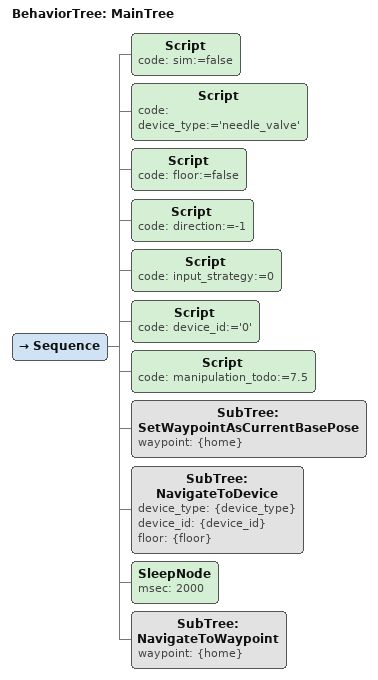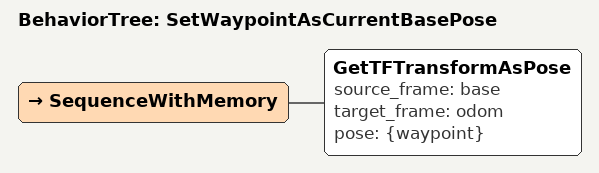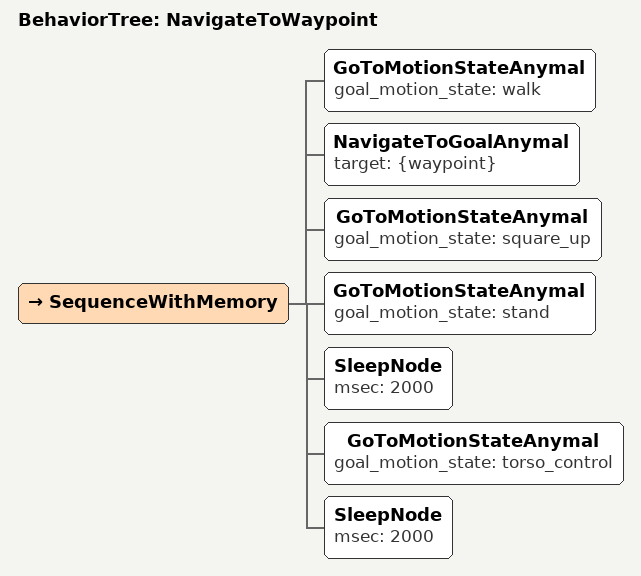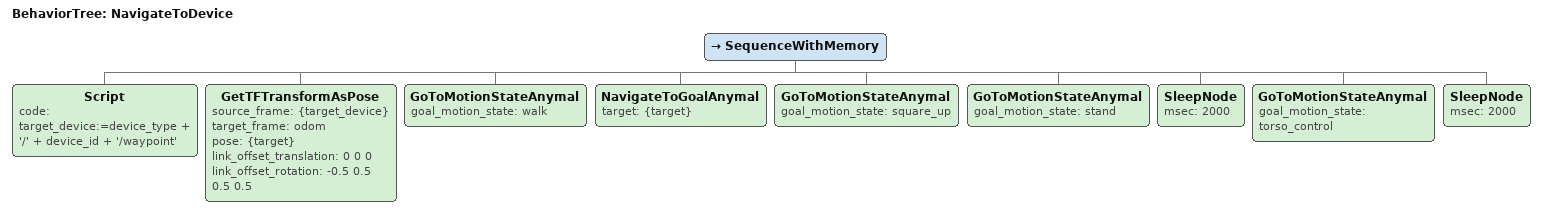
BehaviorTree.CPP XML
<?xml version="1.0"?>
<root main_tree_to_execute="MainTree" BTCPP_format="4">

    <BehaviorTree ID="MainTree">

        <Sequence>

            <!-- Set Sim Flag -->
            <Script code="sim:=false" />

            <!-- Manipulation Task Arguments -->
            <Script code="device_type:='needle_valve'" />
            <Script code="floor:=false" />
            <Script code="direction:=-1" />

            <!-- Set to -1 for adaptive behavior -->
            <Script code="input_strategy:=0" />

            <!-- Test A: Smart Twisting, and Test B: Adaptive Behavior Between Two Strategies -->
            <!-- (Load device dynamics as none for test A, and normal for test B) -->
            <Script code="device_id:='0'" />
            <Script code="manipulation_todo:=7.5" />

            <!-- Test C: Adaptive Behavior Between Two Strategies -->
            <!-- (Load device dynamics as normal for device 0, and stiff for device 1) -->

            <!-- Set Home -->
            <SubTree ID="SetWaypointAsCurrentBasePose" waypoint="{home}" />

            <!-- Navigate to Device -->
            <SubTree ID="NavigateToDevice" device_type="{device_type}" device_id="{device_id}" floor="{floor}"/>

            <SleepNode msec="2000" />

            <!-- Return to Home -->
            <SubTree ID="NavigateToWaypoint" waypoint="{home}" />

        </Sequence>

    </BehaviorTree>

    <BehaviorTree ID="SetWaypointAsCurrentBasePose">
        <SequenceWithMemory>
            <GetTFTransformAsPose source_frame="base" target_frame="odom" pose="{waypoint}"/>
        </SequenceWithMemory>
    </BehaviorTree>

    <BehaviorTree ID="NavigateToWaypoint">
        <SequenceWithMemory>
            <GoToMotionStateAnymal goal_motion_state="walk"/>

            <!-- NB: walking in dynamic gaits mode causes a crash on hardware -->
            <NavigateToGoalAnymal target="{waypoint}"/>
            <GoToMotionStateAnymal goal_motion_state="square_up"/>
            <GoToMotionStateAnymal goal_motion_state="stand"/>
            <SleepNode msec="2000" />
            <GoToMotionStateAnymal goal_motion_state="torso_control"/>
            <SleepNode msec="2000" />
        </SequenceWithMemory>
    </BehaviorTree>

    <BehaviorTree ID="NavigateToDevice">
        <SequenceWithMemory>

            <Script code="target_device:=device_type + '/' + device_id + '/waypoint'"/>

            <GetTFTransformAsPose source_frame="{target_device}" target_frame="odom" pose="{target}" link_offset_translation="0 0 0" link_offset_rotation="-0.5 0.5 0.5 0.5"/>

            <GoToMotionStateAnymal goal_motion_state="walk"/>

            <!-- NB: walking in dynamic gaits mode causes a crash on hardware -->
            <NavigateToGoalAnymal target="{target}"/>
            <GoToMotionStateAnymal goal_motion_state="square_up"/>
            <GoToMotionStateAnymal goal_motion_state="stand"/>
            <SleepNode msec="2000" />
            <GoToMotionStateAnymal goal_motion_state="torso_control"/>
            <SleepNode msec="2000" />

        </SequenceWithMemory>
    </BehaviorTree>

</root>
